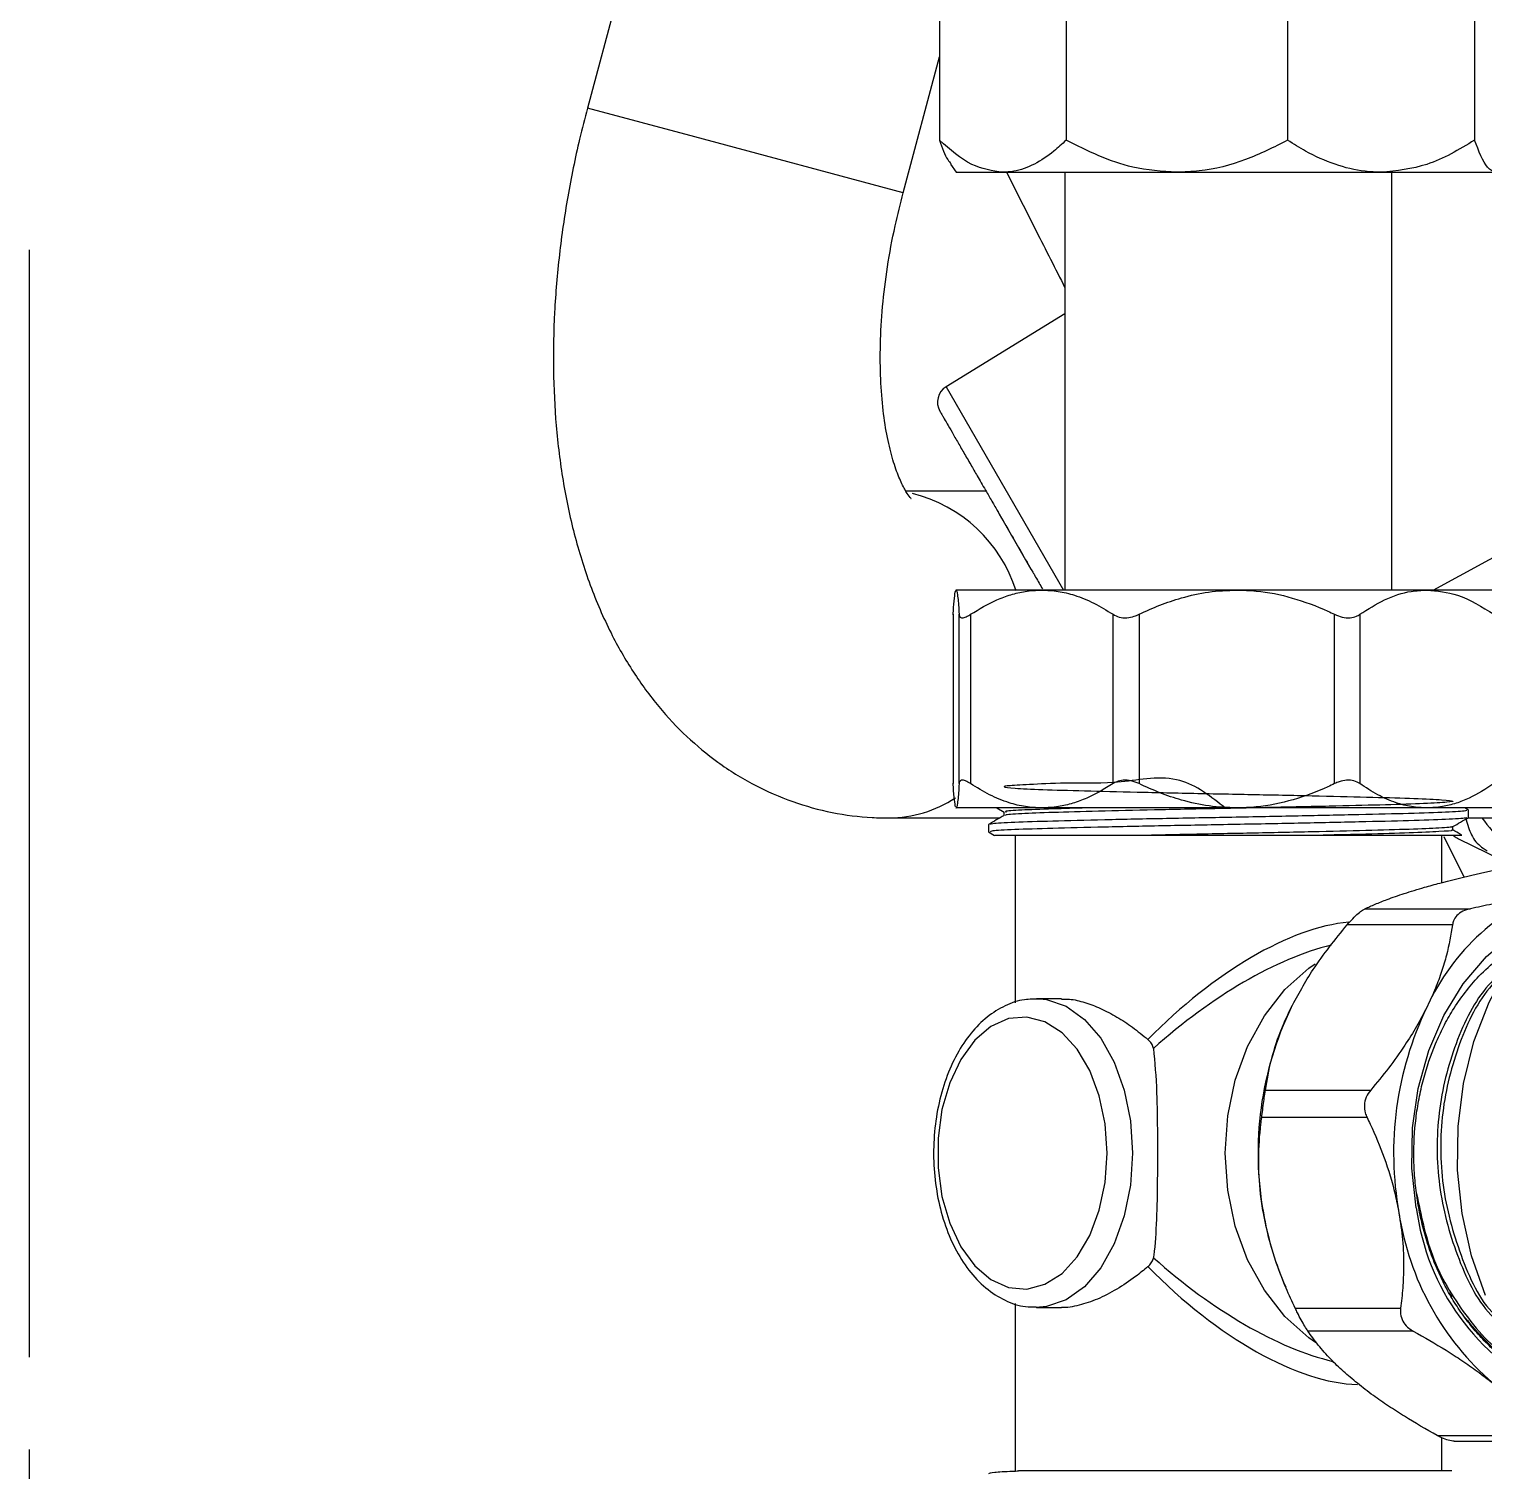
# Model space of a CAD drawing. Extents: x 75 to 2075, y 25 to 1460.
# Drawn here: x 1024.2 to 1124.4, y 778.9 to 878.1 of the extents above; entities that cross this region are included whole.
import ezdxf

# ---------------------------------------------------------------- set-up
doc = ezdxf.new("R2010")
doc.units = 0
doc.header["$LTSCALE"] = 5
doc.linetypes.add('SLD-KATı', pattern=[0])
doc.linetypes.add('SLD-MERKEZ', pattern=[19.05, 15.24, -1.27, 1.27, -1.27])
doc.layers.get('0').update_dxf_attribs({"linetype": 'CONTINUOUS'})

msp = doc.modelspace()

# ---------------------------------------------------------------- linework, layer by layer
at = {"color": 7, "linetype": 'SLD-KATı'}
for p, q in [((1065.595, 883.661), (1062.649, 872.668)), ((1086.891, 881.047), (1086.891, 870.461)), ((1095.595, 881.047), (1095.595, 870.461)), ((1110.846, 881.047), (1110.846, 870.461)), ((1123.712, 881.047), (1123.712, 870.461)), ((1084.383, 866.845), (1086.891, 876.207)), ((1087.635, 868.809), (1088.023, 868.254)), ((1088.023, 868.254), (1091.243, 868.254)), ((1091.243, 868.254), (1103.22, 868.254)), ((1095.523, 868.254), (1095.523, 839.504)), ((1103.22, 868.254), (1117.279, 868.254)), ((1117.279, 868.254), (1125.184, 868.254)), ((1118.023, 839.504), (1118.023, 868.254)), ((1095.523, 858.512), (1087.342, 853.498)), ((1120.857, 839.504), (1136.243, 847.858)), ((1090.083, 846.317), (1084.567, 846.317)), ((1093.196, 840.924), (1090.822, 845.037)), ((1088.023, 839.504), (1088.015, 839.492)), ((1093.926, 839.504), (1088.032, 839.504)), ((1107.346, 839.504), (1093.926, 839.504)), ((1120.43, 839.504), (1107.346, 839.504)), ((1125.515, 839.504), (1120.43, 839.504)), ((1087.825, 837.797), (1087.825, 826.21)), ((1087.827, 837.831), (1087.827, 826.178)), ((1087.827, 837.797), (1087.827, 837.831)), ((1088.238, 826.178), (1088.238, 837.831)), ((1089.024, 837.831), (1089.024, 826.178)), ((1098.829, 826.178), (1098.829, 837.831)), ((1100.618, 837.831), (1100.618, 826.178)), ((1114.074, 826.178), (1114.074, 837.831)), ((1115.818, 837.831), (1115.818, 826.178)), ((1087.827, 826.178), (1087.828, 826.21)), ((1088.032, 824.504), (1088.015, 824.533)), ((1088.015, 824.517), (1088.023, 824.504)), ((1088.032, 824.504), (1088.023, 824.504)), ((1093.926, 824.504), (1088.032, 824.504)), ((1090.83, 824.504), (1091.331, 824.215)), ((1091.322, 824.225), (1091.322, 823.983)), ((1107.346, 824.504), (1093.926, 824.504)), ((1120.43, 824.504), (1107.346, 824.504)), ((1125.515, 824.504), (1120.43, 824.504)), ((1123.29, 824.36), (1123.04, 824.504)), ((1123.299, 823.854), (1123.299, 824.35)), ((1083.399, 823.817), (1091.034, 823.817)), ((1090.248, 823.358), (1090.248, 822.862)), ((1122.225, 822.985), (1122.225, 823.228)), ((1123.101, 823.817), (1123.35, 823.027)), ((1123.244, 823.817), (1134.393, 823.817)), ((1090.257, 822.851), (1090.676, 822.609)), ((1092.086, 822.629), (1092.086, 811.103)), ((1121.461, 819.371), (1121.461, 822.629)), ((1122.992, 819.752), (1121.614, 822.519)), ((1122.615, 822.386), (1126.516, 820.478)), ((1116.172, 817.567), (1123.423, 817.567)), ((1122.199, 816.464), (1114.948, 816.464)), ((1095.29, 811.379), (1093.563, 811.379)), ((1093.563, 811.379), (1093.757, 811.375)), ((1109.316, 805.086), (1116.567, 805.086)), ((1116.312, 803.201), (1109.061, 803.201)), ((1110.57, 791.871), (1110.713, 791.531)), ((1122.164, 790.867), (1121.961, 791.123)), ((1092.086, 790.411), (1092.086, 778.879)), ((1093.563, 790.129), (1095.277, 790.129)), ((1111.376, 790.068), (1118.627, 790.068)), ((1119.49, 788.504), (1112.239, 788.504)), ((1121.146, 781.309), (1128.397, 781.309)), ((1121.461, 778.879), (1121.461, 781.15)), ((1122.311, 780.922), (1129.333, 780.922))]:
    msp.add_line(p, q, dxfattribs=at)
at = {"color": 8, "linetype": 'SLD-KATı'}
for p, q in [((1070.046, 870.686), (1062.649, 872.668)), ((1084.383, 866.845), (1070.046, 870.686)), ((1087.342, 853.498), (1095.422, 839.504))]:
    msp.add_line(p, q, dxfattribs=at)
at = {"color": 7, "linetype": 'SLD-MERKEZ'}
msp.add_line((1024.221, 862.908), (1024.221, 599.338), dxfattribs=at)
at = {"color": 7, "linetype": 'SLD-KATı', "flags": 128}
for points in [[(1124.462, 790.941), (1123.495, 793.687), (1122.851, 796.584), (1122.544, 799.569), (1122.581, 802.58), (1122.961, 805.552), (1123.675, 808.421), (1124.709, 811.128), (1126.04, 813.613), (1127.64, 815.823), (1129.475, 817.713), (1131.506, 819.242), (1133.689, 820.376), (1135.979, 821.092), (1138.325, 821.375), (1138.663, 821.379)], [(1119.704, 796.978), (1119.4, 799.716), (1119.443, 802.482), (1119.834, 805.203), (1120.561, 807.808), (1121.605, 810.231), (1122.941, 812.408), (1124.532, 814.284), (1126.338, 815.809), (1128.313, 816.944), (1128.92, 817.2)], [(1112.775, 787.705), (1112.303, 788.034), (1110.661, 789.503), (1109.244, 791.313), (1108.094, 793.41), (1107.247, 795.731), (1106.729, 798.204), (1106.554, 800.754), (1106.729, 803.305), (1107.247, 805.778), (1108.094, 808.098), (1109.244, 810.195), (1110.661, 812.005), (1112.303, 813.474), (1112.746, 813.784)], [(1098.418, 800.754), (1098.282, 802.77), (1097.879, 804.691), (1097.229, 806.428), (1096.361, 807.899), (1095.317, 809.037), (1094.145, 809.787), (1092.901, 810.115), (1091.641, 810.006), (1090.425, 809.463), (1089.311, 808.514), (1088.35, 807.201), (1087.586, 805.587), (1087.057, 803.748), (1086.785, 801.768), (1086.785, 799.741), (1087.057, 797.761), (1087.586, 795.921), (1088.35, 794.307), (1089.311, 792.995), (1090.425, 792.045), (1091.641, 791.503), (1092.901, 791.393), (1094.145, 791.721), (1095.317, 792.471), (1096.361, 793.609), (1097.229, 795.081), (1097.879, 796.818), (1098.282, 798.739), (1098.418, 800.754)]]:
    msp.add_lwpolyline(points, dxfattribs=at)
at = {"color": 8, "linetype": 'SLD-KATı', "flags": 128}
for points in [[(1093.757, 811.375), (1094.254, 811.321), (1095.606, 810.859), (1096.869, 809.956), (1097.987, 808.65), (1098.912, 806.999), (1099.603, 805.076), (1100.03, 802.963), (1100.175, 800.754)], [(1100.175, 800.754), (1100.03, 798.545), (1099.603, 796.433), (1098.912, 794.509), (1097.987, 792.858), (1096.869, 791.553), (1095.606, 790.649), (1094.254, 790.187), (1093.541, 790.129)]]:
    msp.add_lwpolyline(points, dxfattribs=at)
at = {"color": 7, "linetype": 'SLD-KATı'}
for centre, radius, start, end in [((1087.995, 852.432), 1.25, 121.5, 210), ((1139.221, 835.067), 18.75, 216.8699, 230.56109), ((1134.413, 804.478), 15.341, 108.26621, 155.76412), ((1131.967, 800.75), 23.158, 154.3492, 190.2379), ((1141.3, 800.75), 23.158, 154.3492, 190.2379), ((1131.043, 800.444), 22.196, 189.88334, 202.72246), ((1137.587, 799.515), 19.292, 188.58624, 229.21727), ((1135.873, 799.053), 16.301, 187.31248, 244.75204)]:
    msp.add_arc(centre, radius, start, end, dxfattribs=at)
at = {"color": 8, "linetype": 'SLD-KATı'}
for centre, radius, start, end in [((1082.575, 836.395), 10.059, 17.68871, 75.93181), ((1083.341, 832.248), 8.432, 270.39441, 303.35455)]:
    msp.add_arc(centre, radius, start, end, dxfattribs=at)
for major_axis, ratio, start_param, end_param in [((12.885, 14.689), 0.4799835, 0.4710412, 1.4569424), ((13.924, 13.233), 0.4576746, 0.6760047, 1.5072159), ((13.924, -13.233), 0.4576746, 4.7759694, 5.6160579), ((-12.885, 14.689), 0.4799835, 1.6846502, 2.7217927)]:
    msp.add_ellipse((1106.773, 800.754), major_axis=major_axis, ratio=ratio, start_param=start_param, end_param=end_param, dxfattribs=at)
at = {"color": 7, "linetype": 'SLD-KATı'}
for points, knots in [([(1062.649, 872.668), (1062.467, 871.961), (1061.946, 869.941), (1061.262, 866.571), (1060.681, 862.579), (1060.347, 858.599), (1060.269, 854.659), (1060.457, 850.782), (1060.928, 846.994), (1061.7, 843.323), (1062.789, 839.814), (1064.156, 836.645), (1065.747, 833.859), (1067.496, 831.472), (1069.442, 829.395), (1071.638, 827.57), (1074.079, 826.048), (1076.738, 824.885), (1079.476, 824.138), (1081.712, 823.846), (1083.018, 823.823), (1083.399, 823.817)], [0, 0, 0, 0, 0.03152905, 0.09001696, 0.14867064, 0.20761524, 0.26699872, 0.32696665, 0.38764067, 0.44906584, 0.51110665, 0.57308673, 0.62725157, 0.67933419, 0.72948112, 0.77806014, 0.83051523, 0.88132125, 0.93090596, 0.97985104, 1, 1, 1, 1]), ([(1091.243, 868.254), (1090.52, 868.362), (1088.991, 868.591), (1087.617, 869.815), (1086.891, 870.461)], [0, 0, 0, 0, 0.4724924, 1, 1, 1, 1]), ([(1086.891, 870.461), (1087.073, 869.946), (1087.324, 869.233), (1087.601, 868.924), (1087.677, 868.838)], [0, 0, 0, 0, 0.7234232, 1, 1, 1, 1]), ([(1095.595, 870.461), (1095.317, 870.203), (1094.618, 869.553), (1093.421, 868.757), (1092.228, 868.308), (1091.493, 868.268), (1091.243, 868.254)], [0, 0, 0, 0, 0.2056137, 0.5170117, 0.8361666, 1, 1, 1, 1]), ([(1103.22, 868.254), (1102.199, 868.325), (1099.521, 868.509), (1097.095, 869.715), (1095.595, 870.461)], [0, 0, 0, 0, 0.3814192, 1, 1, 1, 1]), ([(1110.846, 870.461), (1109.897, 869.981), (1107.968, 869.004), (1105.345, 868.335), (1103.736, 868.274), (1103.22, 868.254)], [0, 0, 0, 0, 0.3967467, 0.8067521, 1, 1, 1, 1]), ([(1117.279, 868.254), (1116.91, 868.268), (1115.841, 868.307), (1114.078, 868.75), (1112.306, 869.542), (1111.257, 870.203), (1110.846, 870.461)], [0, 0, 0, 0, 0.1638321, 0.4746302, 0.7943879, 1, 1, 1, 1]), ([(1123.712, 870.461), (1122.64, 869.815), (1120.607, 868.591), (1118.347, 868.362), (1117.279, 868.254)], [0, 0, 0, 0, 0.5275076, 1, 1, 1, 1]), ([(1125.184, 868.254), (1124.987, 868.325), (1124.47, 868.509), (1124.002, 869.715), (1123.712, 870.461)], [0, 0, 0, 0, 0.3814192, 1, 1, 1, 1]), ([(1091.496, 868.254), (1092.176, 866.909), (1093.512, 864.262), (1094.86, 861.613), (1095.523, 860.309)], [0, 0, 0, 0, 0.5079425, 1, 1, 1, 1]), ([(1084.911, 845.811), (1084.914, 845.809), (1084.955, 845.777), (1084.808, 845.914), (1084.514, 846.366), (1084.095, 847.219), (1083.669, 848.422), (1083.283, 849.971), (1082.986, 851.841), (1082.812, 854.001), (1082.792, 856.408), (1082.943, 859.012), (1083.281, 861.753), (1083.762, 864.389), (1084.191, 866.085), (1084.383, 866.845)], [0, 0, 0, 0, 0.0063526, 0.0851452, 0.1668559, 0.2460521, 0.3254236, 0.4059675, 0.4883897, 0.572857, 0.6592433, 0.7472708, 0.8365935, 0.9268421, 1, 1, 1, 1]), ([(1086.913, 851.807), (1086.915, 851.804), (1086.918, 851.798), (1086.963, 851.721), (1087.039, 851.589), (1087.172, 851.358), (1087.397, 850.968), (1087.735, 850.383), (1088.145, 849.673), (1088.601, 848.884), (1089.064, 848.081), (1089.567, 847.21), (1090.055, 846.364), (1090.537, 845.53), (1091.079, 844.592), (1091.983, 843.024), (1092.799, 841.612), (1093.336, 840.682), (1093.354, 840.651), (1093.355, 840.649), (1093.355, 840.649), (1093.355, 840.649), (1093.355, 840.649), (1093.355, 840.649), (1093.355, 840.648), (1093.356, 840.647), (1093.358, 840.643), (1093.37, 840.623), (1093.419, 840.538), (1093.621, 840.188), (1093.816, 839.851), (1093.97, 839.584), (1093.97, 839.584)], [0, 0, 0, 0, 0.0424022, 0.0847704, 0.1240988, 0.1718077, 0.2412078, 0.3132342, 0.3852606, 0.4500029, 0.5119298, 0.5652919, 0.6292536, 0.6739425, 0.7168732, 0.7936973, 0.9379827, 0.942625, 0.9429151, 0.9429514, 0.9429605, 0.942965, 0.9429656, 0.9429681, 0.9429784, 0.9430206, 0.9430915, 0.9436624, 0.9461828, 0.9567384, 0.9998999, 1, 1, 1, 1]), ([(1087.827, 837.831), (1087.831, 837.904), (1087.859, 838.339), (1087.913, 839.002), (1087.978, 839.45), (1088.018, 839.49), (1088.032, 839.504)], [0, 0, 0, 0, 0.073265, 0.4365434, 0.8088712, 1, 1, 1, 1]), ([(1088.032, 839.504), (1088.052, 839.477), (1088.091, 839.423), (1088.145, 839.02), (1088.194, 838.484), (1088.223, 838.049), (1088.238, 837.831)], [0, 0, 0, 0, 0.272941, 0.5513799, 0.7748074, 1, 1, 1, 1]), ([(1089.024, 837.831), (1089.618, 838.191), (1090.517, 838.736), (1091.791, 839.198), (1092.826, 839.452), (1093.544, 839.486), (1093.926, 839.504)], [0, 0, 0, 0, 0.3822459, 0.5776631, 0.77475, 1, 1, 1, 1]), ([(1093.926, 839.504), (1094.301, 839.487), (1095.057, 839.451), (1096.263, 839.146), (1097.536, 838.632), (1098.396, 838.099), (1098.829, 837.831)], [0, 0, 0, 0, 0.2208532, 0.4446677, 0.7205109, 1, 1, 1, 1]), ([(1100.618, 837.831), (1101.092, 838.047), (1102.043, 838.483), (1103.64, 839.015), (1105.411, 839.421), (1106.697, 839.476), (1107.346, 839.504)], [0, 0, 0, 0, 0.2235177, 0.4486206, 0.7217234, 1, 1, 1, 1]), ([(1107.346, 839.504), (1107.791, 839.49), (1109.081, 839.451), (1111.209, 839.009), (1112.98, 838.349), (1113.92, 837.904), (1114.074, 837.831)], [0, 0, 0, 0, 0.1911271, 0.5537053, 0.9267357, 1, 1, 1, 1]), ([(1115.818, 837.831), (1116.378, 838.188), (1117.512, 838.912), (1119.085, 839.431), (1120.071, 839.485), (1120.43, 839.504)], [0, 0, 0, 0, 0.3824108, 0.7746528, 1, 1, 1, 1]), ([(1120.43, 839.504), (1121.143, 839.436), (1122.745, 839.281), (1124.222, 838.348), (1125.042, 837.831)], [0, 0, 0, 0, 0.4446442, 1, 1, 1, 1]), ([(1088.238, 837.831), (1088.253, 837.757), (1088.285, 837.61), (1088.491, 837.571), (1088.757, 837.664), (1088.947, 837.783), (1089.024, 837.831)], [0, 0, 0, 0, 0.2806938, 0.5628322, 0.8257499, 1, 1, 1, 1]), ([(1098.829, 837.831), (1098.965, 837.757), (1099.237, 837.61), (1099.761, 837.571), (1100.238, 837.664), (1100.51, 837.783), (1100.618, 837.831)], [0, 0, 0, 0, 0.2806938, 0.5628322, 0.8257499, 1, 1, 1, 1]), ([(1114.074, 837.831), (1114.25, 837.757), (1114.604, 837.61), (1115.14, 837.571), (1115.548, 837.664), (1115.741, 837.783), (1115.818, 837.831)], [0, 0, 0, 0, 0.2806938, 0.5628322, 0.8257499, 1, 1, 1, 1]), ([(1087.991, 824.572), (1087.966, 824.704), (1087.914, 824.972), (1087.86, 825.661), (1087.831, 826.105), (1087.827, 826.178)], [0, 0, 0, 0, 0.4482511, 0.9094242, 1, 1, 1, 1]), ([(1088.238, 826.178), (1088.223, 825.961), (1088.194, 825.526), (1088.145, 824.994), (1088.091, 824.587), (1088.052, 824.532), (1088.032, 824.504)], [0, 0, 0, 0, 0.2235177, 0.4486206, 0.7217234, 1, 1, 1, 1]), ([(1089.024, 826.178), (1088.902, 826.251), (1088.658, 826.398), (1088.393, 826.438), (1088.263, 826.344), (1088.245, 826.225), (1088.238, 826.178)], [0, 0, 0, 0, 0.28069379, 0.56283221, 0.82574987, 1, 1, 1, 1]), ([(1093.926, 824.504), (1093.551, 824.522), (1092.796, 824.557), (1091.589, 824.862), (1090.317, 825.377), (1089.456, 825.91), (1089.024, 826.178)], [0, 0, 0, 0, 0.2208532, 0.4446677, 0.7205109, 1, 1, 1, 1]), ([(1106.596, 824.47), (1105.576, 825.277), (1103.371, 827.02), (1099.25, 826.122), (1095.823, 826.259), (1093.159, 826.116), (1091.561, 826.041), (1091.135, 825.948), (1091.909, 825.865), (1093.825, 825.773), (1096.743, 825.686), (1100.43, 825.601), (1104.601, 825.509), (1108.944, 825.424), (1113.121, 825.337), (1116.805, 825.245), (1119.719, 825.161), (1121.641, 825.072), (1122.412, 824.981), (1121.982, 824.898), (1120.386, 824.807), (1117.735, 824.717), (1114.243, 824.634), (1110.18, 824.543), (1105.851, 824.455), (1101.591, 824.371), (1097.74, 824.278), (1094.56, 824.192), (1092.401, 824.107), (1091.346, 824.035), (1091.435, 823.998), (1091.455, 823.989)], [0, 0, 0, 0, 0.0307044, 0.0663969, 0.102133, 0.1371409, 0.1729433, 0.2085416, 0.2436147, 0.2794831, 0.3149012, 0.3501184, 0.3860084, 0.4212207, 0.4566442, 0.4925113, 0.5275817, 0.5631842, 0.5989842, 0.6339914, 0.6697307, 0.7054196, 0.7404429, 0.7762754, 0.8118105, 0.8469289, 0.8828107, 0.9181498, 0.9534419, 0.9893284, 1, 1, 1, 1]), ([(1098.829, 826.178), (1098.234, 825.817), (1097.335, 825.272), (1096.061, 824.81), (1095.026, 824.556), (1094.309, 824.522), (1093.926, 824.504)], [0, 0, 0, 0, 0.38224592, 0.57766311, 0.77474997, 1, 1, 1, 1]), ([(1100.618, 826.178), (1100.441, 826.251), (1100.086, 826.398), (1099.539, 826.438), (1099.115, 826.344), (1098.91, 826.225), (1098.829, 826.178)], [0, 0, 0, 0, 0.28069379, 0.56283221, 0.82574987, 1, 1, 1, 1]), ([(1107.346, 824.504), (1106.71, 824.531), (1105.424, 824.585), (1103.656, 824.989), (1102.047, 825.524), (1101.096, 825.959), (1100.618, 826.178)], [0, 0, 0, 0, 0.272941, 0.5513799, 0.7748074, 1, 1, 1, 1]), ([(1114.074, 826.178), (1113.92, 826.105), (1113.001, 825.669), (1111.232, 825.006), (1109.104, 824.558), (1107.791, 824.518), (1107.346, 824.504)], [0, 0, 0, 0, 0.073265, 0.4365434, 0.8088712, 1, 1, 1, 1]), ([(1115.818, 826.178), (1115.69, 826.251), (1115.432, 826.398), (1114.923, 826.438), (1114.453, 826.344), (1114.182, 826.225), (1114.074, 826.178)], [0, 0, 0, 0, 0.2806938, 0.5628322, 0.8257499, 1, 1, 1, 1]), ([(1120.43, 824.504), (1120.077, 824.522), (1119.367, 824.557), (1118.232, 824.862), (1117.035, 825.377), (1116.226, 825.91), (1115.818, 826.178)], [0, 0, 0, 0, 0.22085322, 0.44466773, 0.72051093, 1, 1, 1, 1]), ([(1125.042, 826.178), (1124.483, 825.817), (1123.637, 825.272), (1122.438, 824.81), (1121.465, 824.556), (1120.79, 824.522), (1120.43, 824.504)], [0, 0, 0, 0, 0.3822459, 0.5776631, 0.77475, 1, 1, 1, 1]), ([(1123.147, 824.35), (1123.165, 824.334), (1123.211, 824.288), (1121.874, 824.212), (1119.37, 824.121), (1115.84, 824.038), (1111.631, 823.948), (1107.042, 823.857), (1102.431, 823.774), (1098.158, 823.683), (1094.539, 823.594), (1091.903, 823.511), (1090.406, 823.428), (1090.389, 823.378), (1090.382, 823.358)], [0, 0, 0, 0, 0.0516706, 0.1403187, 0.2297759, 0.317211, 0.406255, 0.4954911, 0.5828647, 0.6721974, 0.761104, 0.8486139, 0.9381261, 1, 1, 1, 1]), ([(1097.015, 824.504), (1096.211, 824.483), (1094.317, 824.432), (1092.408, 824.355), (1091.317, 824.279), (1091.431, 824.238), (1091.465, 824.226)], [0, 0, 0, 0, 0.2315849, 0.5457896, 0.8652868, 1, 1, 1, 1]), ([(1091.331, 823.988), (1091.152, 823.885), (1090.794, 823.678), (1090.436, 823.471), (1090.256, 823.367)], [0, 0, 0, 0, 0.4999925, 1, 1, 1, 1]), ([(1123.134, 823.844), (1123.144, 823.831), (1123.174, 823.789), (1121.866, 823.716), (1119.372, 823.625), (1115.84, 823.541), (1111.631, 823.452), (1107.042, 823.361), (1102.431, 823.278), (1098.158, 823.187), (1094.539, 823.098), (1091.903, 823.015), (1090.406, 822.932), (1090.389, 822.882), (1090.382, 822.862)], [0, 0, 0, 0, 0.0416096, 0.1311983, 0.2216045, 0.3099672, 0.3999558, 0.4901387, 0.5784393, 0.6687197, 0.7585695, 0.8470079, 0.9374696, 1, 1, 1, 1]), ([(1122.137, 823.223), (1122.154, 823.218), (1122.281, 823.185), (1121.373, 823.125), (1119.402, 823.032), (1116.343, 822.947), (1112.578, 822.86), (1108.368, 822.768), (1104.554, 822.695), (1102.344, 822.647), (1101.487, 822.629)], [0, 0, 0, 0, 0.0229631, 0.1692897, 0.3185857, 0.4652603, 0.6124134, 0.7616594, 0.9076644, 1, 1, 1, 1]), ([(1122.216, 823.223), (1122.395, 823.326), (1122.753, 823.533), (1123.111, 823.74), (1123.29, 823.843)], [0, 0, 0, 0, 0.4999934, 1, 1, 1, 1]), ([(1090.688, 822.629), (1090.695, 822.629), (1090.712, 822.629), (1091.291, 822.629), (1092.296, 822.629), (1093.734, 822.629), (1095.509, 822.629), (1097.621, 822.629), (1099.647, 822.629), (1100.993, 822.629), (1101.487, 822.629)], [0, 0, 0, 0, 0.1052439, 0.2404408, 0.3796471, 0.5134168, 0.6510971, 0.7837912, 0.9204921, 1, 1, 1, 1]), ([(1101.487, 822.629), (1101.643, 822.629), (1102.424, 822.629), (1104.074, 822.629), (1106.467, 822.629), (1109.7, 822.629), (1111.911, 822.629), (1113.302, 822.629)], [0, 0, 0, 0, 0.0409623, 0.2051304, 0.4200493, 0.6349682, 1, 1, 1, 1]), ([(1122.105, 822.986), (1122.14, 822.977), (1122.298, 822.94), (1121.388, 822.876), (1119.393, 822.784), (1116.561, 822.704), (1114.307, 822.652), (1113.302, 822.629)], [0, 0, 0, 0, 0.0683546, 0.3116348, 0.5598517, 0.8037102, 1, 1, 1, 1]), ([(1113.302, 822.629), (1114.098, 822.629), (1115.674, 822.629), (1117.761, 822.629), (1119.554, 822.629), (1121.015, 822.629), (1122.069, 822.629), (1122.733, 822.629), (1122.806, 822.629), (1122.842, 822.629)], [0, 0, 0, 0, 0.1437011, 0.2846402, 0.429627, 0.571277, 0.716989, 0.859399, 1, 1, 1, 1]), ([(1122.844, 822.633), (1122.814, 822.65), (1122.604, 822.772), (1122.395, 822.893), (1122.216, 822.996)], [0, 0, 0, 0, 0.1454126, 1, 1, 1, 1]), ([(1122.235, 822.629), (1122.256, 822.609), (1122.367, 822.502), (1122.504, 822.438), (1122.615, 822.386)], [0, 0, 0, 0, 0.18792638, 1, 1, 1, 1]), ([(1123.35, 823.027), (1123.412, 822.861), (1123.538, 822.529), (1123.881, 822.069), (1124.248, 821.748), (1124.484, 821.613), (1124.578, 821.559)], [0, 0, 0, 0, 0.2806938, 0.5628322, 0.8257499, 1, 1, 1, 1]), ([(1120.271, 819.046), (1120.62, 819.144), (1121.63, 819.427), (1123.531, 819.895), (1125.295, 820.285), (1126.29, 820.491), (1126.453, 820.525)], [0, 0, 0, 0, 0.19112707, 0.55370527, 0.9267357, 1, 1, 1, 1]), ([(1116.172, 817.567), (1116.399, 817.671), (1116.855, 817.88), (1117.744, 818.231), (1118.845, 818.621), (1119.793, 818.903), (1120.271, 819.046)], [0, 0, 0, 0, 0.2235177, 0.4486206, 0.7217234, 1, 1, 1, 1]), ([(1129.605, 819.046), (1129.102, 818.906), (1128.086, 818.623), (1126.484, 818.235), (1124.921, 817.881), (1123.924, 817.672), (1123.423, 817.567)], [0, 0, 0, 0, 0.272941, 0.5513799, 0.7748074, 1, 1, 1, 1]), ([(1114.948, 816.464), (1115.074, 816.608), (1115.328, 816.897), (1115.705, 817.253), (1115.988, 817.47), (1116.12, 817.539), (1116.172, 817.567)], [0, 0, 0, 0, 0.2806938, 0.5628322, 0.8257499, 1, 1, 1, 1]), ([(1123.423, 817.567), (1123.244, 817.518), (1122.886, 817.42), (1122.48, 817.116), (1122.263, 816.778), (1122.217, 816.554), (1122.199, 816.464)], [0, 0, 0, 0, 0.2806938, 0.5628322, 0.8257499, 1, 1, 1, 1]), ([(1111.091, 810.775), (1111.568, 811.654), (1112.643, 813.631), (1114.125, 815.453), (1114.948, 816.464)], [0, 0, 0, 0, 0.4446442, 1, 1, 1, 1]), ([(1122.199, 816.464), (1122.082, 815.774), (1121.905, 814.731), (1121.46, 813.252), (1121.024, 812.052), (1120.633, 811.219), (1120.424, 810.775)], [0, 0, 0, 0, 0.3822459, 0.5776631, 0.77475, 1, 1, 1, 1]), ([(1128.441, 784.995), (1128.248, 785.077), (1127.699, 785.31), (1126.826, 785.82), (1125.844, 786.503), (1124.919, 787.289), (1124.055, 788.16), (1123.244, 789.13), (1122.503, 790.18), (1121.838, 791.298), (1121.253, 792.475), (1120.742, 793.722), (1120.319, 795.013), (1119.985, 796.335), (1119.741, 797.676), (1119.585, 799.052), (1119.502, 800.885), (1119.601, 802.717), (1119.879, 804.503), (1120.274, 806.246), (1120.841, 807.912), (1121.564, 809.461), (1122.486, 811.094), (1123.718, 812.712), (1125.55, 814.37), (1126.807, 815.248), (1127.651, 815.555), (1127.672, 815.562)], [0, 0, 0, 0, 0.0192544, 0.0545826, 0.0904354, 0.1248356, 0.1594765, 0.1944924, 0.2300266, 0.2642439, 0.2987039, 0.3335399, 0.3688913, 0.4028741, 0.4370949, 0.4716894, 0.5067981, 0.5745102, 0.6087914, 0.6436409, 0.711011, 0.7451227, 0.7798057, 0.863358, 0.914596, 0.9978887, 1, 1, 1, 1]), ([(1126.065, 813.632), (1125.582, 813.211), (1124.039, 811.869), (1122.28, 808.349), (1121.075, 803.598), (1121.095, 798.472), (1122.392, 793.695), (1123.947, 790.415), (1125.223, 789.24), (1125.42, 789.059)], [0, 0, 0, 0, 0.08074918, 0.25785054, 0.4358197, 0.61281247, 0.79088264, 0.96777565, 1, 1, 1, 1]), ([(1125.835, 813.177), (1125.519, 812.896), (1124.153, 811.68), (1122.536, 808.336), (1121.321, 803.603), (1121.339, 798.465), (1122.653, 793.715), (1124.055, 790.6), (1125.151, 789.555), (1125.183, 789.524)], [0, 0, 0, 0, 0.0562914, 0.2435835, 0.4317934, 0.6189707, 0.8072874, 0.9943592, 1, 1, 1, 1]), ([(1093.792, 811.336), (1093.438, 811.346), (1092.621, 811.367), (1091.377, 810.935), (1090.131, 810.156), (1089.014, 809.03), (1088.056, 807.596), (1087.296, 805.895), (1086.764, 803.997), (1086.482, 801.978), (1086.458, 799.915), (1086.692, 797.88), (1087.18, 795.947), (1087.911, 794.182), (1088.87, 792.653), (1090.033, 791.42), (1091.361, 790.577), (1092.562, 790.149), (1093.292, 790.173), (1093.534, 790.18)], [0, 0, 0, 0, 0.044184, 0.1018729, 0.1599262, 0.2196185, 0.2810138, 0.3433618, 0.4059016, 0.4683611, 0.5307728, 0.5932551, 0.6559114, 0.7188827, 0.7822583, 0.845861, 0.9088119, 0.9699024, 1, 1, 1, 1]), ([(1095.29, 811.354), (1095.467, 811.357), (1095.96, 811.365), (1096.871, 811.145), (1097.973, 810.731), (1099.079, 810.148), (1100.182, 809.432), (1100.881, 808.857), (1101.232, 808.567)], [0, 0, 0, 0, 0.1054469, 0.2924993, 0.4695214, 0.6507506, 0.8239722, 1, 1, 1, 1]), ([(1109.316, 805.086), (1109.435, 805.777), (1109.677, 807.175), (1110.314, 809.116), (1110.883, 810.332), (1111.091, 810.775)], [0, 0, 0, 0, 0.3824108, 0.7746528, 1, 1, 1, 1]), ([(1120.424, 810.775), (1120.198, 810.34), (1119.742, 809.463), (1118.859, 808.063), (1117.808, 806.587), (1116.982, 805.589), (1116.567, 805.086)], [0, 0, 0, 0, 0.22085322, 0.44466773, 0.72051093, 1, 1, 1, 1]), ([(1101.614, 807.955), (1101.591, 808.043), (1101.546, 808.22), (1101.382, 808.431), (1101.263, 808.539), (1101.232, 808.567)], [0, 0, 0, 0, 0.4255517, 0.851476, 1, 1, 1, 1]), ([(1101.614, 807.955), (1101.699, 806.991), (1101.853, 805.262), (1101.889, 802.005), (1101.888, 798.934), (1101.829, 796.059), (1101.722, 794.388), (1101.621, 793.611), (1101.614, 793.554)], [0, 0, 0, 0, 0.23655085, 0.42429836, 0.61254419, 0.79089239, 0.9847269, 1, 1, 1, 1]), ([(1109.061, 803.201), (1109.084, 803.376), (1109.13, 803.726), (1109.206, 804.296), (1109.27, 804.758), (1109.303, 804.993), (1109.316, 805.086)], [0, 0, 0, 0, 0.28069379, 0.56283221, 0.82574987, 1, 1, 1, 1]), ([(1116.567, 805.086), (1116.454, 804.931), (1116.228, 804.621), (1116.102, 804.062), (1116.153, 803.574), (1116.266, 803.307), (1116.312, 803.201)], [0, 0, 0, 0, 0.28069379, 0.56283221, 0.82574987, 1, 1, 1, 1]), ([(1109.177, 796.634), (1109.109, 797.069), (1108.912, 798.328), (1108.82, 800.405), (1108.926, 802.134), (1109.042, 803.05), (1109.061, 803.201)], [0, 0, 0, 0, 0.19112707, 0.55370527, 0.9267357, 1, 1, 1, 1]), ([(1116.312, 803.201), (1116.384, 803.05), (1116.813, 802.154), (1117.53, 800.427), (1118.175, 798.35), (1118.426, 797.069), (1118.511, 796.634)], [0, 0, 0, 0, 0.073265, 0.4365434, 0.8088712, 1, 1, 1, 1]), ([(1119.723, 797.969), (1120.017, 796.518), (1120.642, 793.432), (1123.006, 789.492), (1125.48, 786.803), (1127.237, 786.09), (1127.71, 785.899)], [0, 0, 0, 0, 0.2718091, 0.5780494, 0.8864876, 1, 1, 1, 1]), ([(1111.376, 790.068), (1111.16, 790.53), (1110.725, 791.459), (1110.119, 793.017), (1109.562, 794.746), (1109.306, 796.001), (1109.177, 796.634)], [0, 0, 0, 0, 0.2235177, 0.4486206, 0.7217234, 1, 1, 1, 1]), ([(1118.511, 796.634), (1118.603, 796.013), (1118.791, 794.758), (1118.844, 793.033), (1118.788, 791.462), (1118.681, 790.534), (1118.627, 790.068)], [0, 0, 0, 0, 0.272941, 0.5513799, 0.7748074, 1, 1, 1, 1]), ([(1101.232, 792.941), (1101.317, 793.024), (1101.485, 793.19), (1101.587, 793.407), (1101.608, 793.524), (1101.614, 793.554)], [0, 0, 0, 0, 0.4256024, 0.8515775, 1, 1, 1, 1]), ([(1101.232, 792.941), (1100.951, 792.707), (1100.251, 792.126), (1099.075, 791.347), (1097.751, 790.666), (1096.474, 790.254), (1095.642, 790.09), (1095.287, 790.131), (1095.278, 790.132)], [0, 0, 0, 0, 0.141293, 0.3509302, 0.5661892, 0.7761175, 0.9942342, 1, 1, 1, 1]), ([(1112.239, 788.504), (1112.172, 788.607), (1112.038, 788.814), (1111.783, 789.264), (1111.556, 789.701), (1111.427, 789.963), (1111.376, 790.068)], [0, 0, 0, 0, 0.2806938, 0.5628322, 0.8257499, 1, 1, 1, 1]), ([(1118.627, 790.068), (1118.62, 789.898), (1118.605, 789.556), (1118.818, 789.07), (1119.141, 788.719), (1119.391, 788.565), (1119.49, 788.504)], [0, 0, 0, 0, 0.28069379, 0.56283221, 0.82574987, 1, 1, 1, 1]), ([(1123.043, 789.445), (1123.989, 788.331), (1125.388, 786.684), (1127.195, 785.981), (1127.779, 785.754)], [0, 0, 0, 0, 0.6764784, 1, 1, 1, 1]), ([(1115.651, 784.907), (1115.322, 785.182), (1114.657, 785.736), (1113.751, 786.622), (1112.915, 787.555), (1112.466, 788.187), (1112.239, 788.504)], [0, 0, 0, 0, 0.2208532, 0.4446677, 0.7205109, 1, 1, 1, 1]), ([(1119.49, 788.504), (1120.255, 788.068), (1121.411, 787.408), (1122.855, 786.473), (1123.954, 785.714), (1124.626, 785.188), (1124.985, 784.907)], [0, 0, 0, 0, 0.3822459, 0.5776631, 0.77475, 1, 1, 1, 1]), ([(1121.146, 781.309), (1120.381, 781.746), (1119.226, 782.406), (1117.781, 783.34), (1116.683, 784.1), (1116.01, 784.626), (1115.651, 784.907)], [0, 0, 0, 0, 0.3822459, 0.5776631, 0.77475, 1, 1, 1, 1]), ([(1122.311, 780.924), (1122.182, 780.935), (1121.929, 780.957), (1121.506, 781.119), (1121.249, 781.255), (1121.146, 781.309)], [0, 0, 0, 0, 0.3857185, 0.7551544, 1, 1, 1, 1]), ([(1090.288, 778.707), (1090.338, 778.735), (1090.431, 778.786), (1091.479, 778.845), (1092.189, 778.874), (1092.326, 778.879)], [0, 0, 0, 0, 0.4903495, 0.9017112, 1, 1, 1, 1]), ([(1118.944, 778.879), (1118.389, 778.879), (1117.284, 778.879), (1115.21, 778.879), (1112.917, 778.879), (1110.423, 778.879), (1107.807, 778.879), (1105.141, 778.879), (1102.49, 778.879), (1099.933, 778.879), (1097.524, 778.879), (1095.359, 778.879), (1093.601, 778.879), (1092.714, 778.879), (1092.326, 778.879)], [0, 0, 0, 0, 0.0839881, 0.1675377, 0.2510972, 0.3350694, 0.4190417, 0.5034479, 0.5878697, 0.6733092, 0.7587487, 0.8454782, 0.9322137, 1, 1, 1, 1]), ([(1122.145, 778.879), (1122.08, 778.879), (1121.933, 778.879), (1121.048, 778.879), (1119.756, 778.879), (1118.944, 778.879)], [0, 0, 0, 0, 0.2263705, 0.5130631, 1, 1, 1, 1])]:
    msp.add_open_spline(points, degree=3, knots=knots, dxfattribs=at)

doc.saveas('drawing.dxf')
